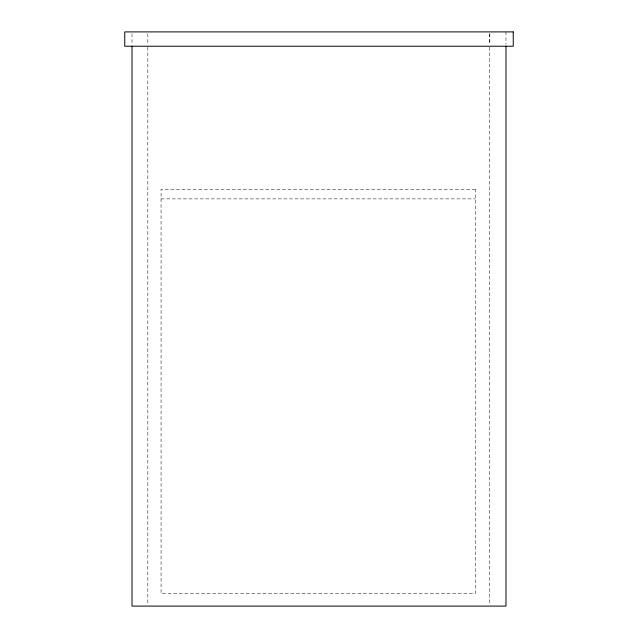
<?xml version="1.0" encoding="UTF-8"?>
<svg xmlns="http://www.w3.org/2000/svg" width="638" height="638" viewBox="0 0 638 638"><rect width="100%" height="100%" fill="white"/><g stroke="black" fill="none" stroke-linecap="round" stroke-linejoin="round"><path stroke-width="0.48" stroke-dasharray="3.19 2.39" d="M161.063 198.889L475.254 198.889M505.982 31.9L505.982 44.317M489.848 33.814L489.848 44.317M489.609 33.814L489.609 44.317M489.609 47.22L489.609 605.103M147.833 33.814L147.841 44.317M147.833 47.22L147.833 605.103M132.018 33.814L132.018 44.317M475.254 189.334L161.063 189.334L161.063 593.603L475.254 593.603L475.254 189.334"/><path stroke-width="0.96" d="M505.982 46.223L505.982 606.1L132.018 606.1L132.018 46.223M513.247 31.9L124.753 31.9L124.753 46.223L513.247 46.223L513.247 31.9"/></g></svg>
